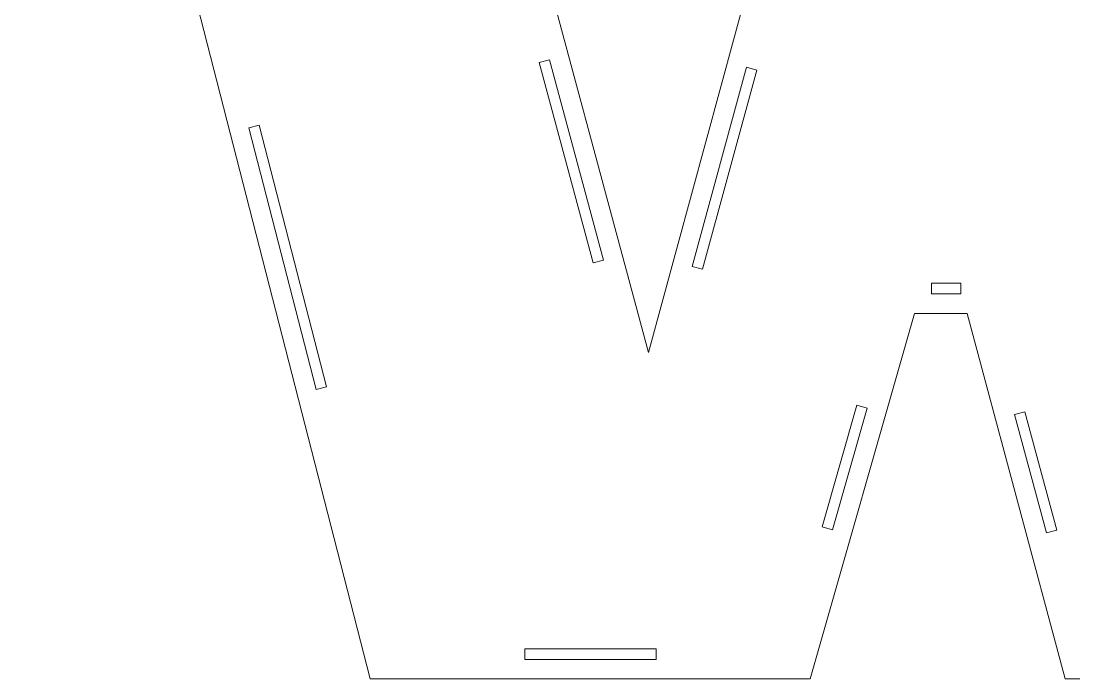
# Model space of a CAD drawing. Header units: centimetres. Extents: x -250 to 250, y -508 to 508.
# Drawn here: x 109.18 to 138.7, y -299.08 to -280.63 of the extents above; entities that cross this region are included whole.
import ezdxf

# ---------------------------------------------------------------- set-up
doc = ezdxf.new("R2010")
doc.units = ezdxf.units.CM
doc.header["$MEASUREMENT"] = 0
doc.layers.add('Capa 1', color=7, linetype='Continuous')

msp = doc.modelspace()

# ---------------------------------------------------------------- linework, layer by layer
at = {"layer": 'Capa 1', "color": 240, "lineweight": 9}
for points, knots in [([(98.52311, -269.08022), (98.52311, -269.08022), (110.25274, -269.08022), (110.25274, -269.08022), (110.25274, -269.08022), (110.25274, -275.75172), (110.25274, -275.75172), (110.25274, -275.75172), (107.54926, -276.62381), (107.54926, -276.62381), (107.54926, -276.62381), (101.40101, -299.08017), (101.40101, -299.08017), (101.40101, -299.08017), (89.75859, -299.08017), (89.75859, -299.08017), (89.75859, -299.08017), (87.0115, -288.83309), (87.0115, -288.83309), (87.0115, -288.83309), (85.52895, -288.83309), (85.52895, -288.83309), (85.52895, -288.83309), (82.60744, -299.08017), (82.60744, -299.08017), (82.60744, -299.08017), (70.26735, -299.08017), (70.26735, -299.08017), (70.26735, -299.08017), (64.51155, -276.62381), (64.51155, -276.62381), (64.51155, -276.62381), (61.85167, -275.75172), (61.85167, -275.75172), (61.85167, -275.75172), (61.85167, -269.08022), (61.85167, -269.08022), (61.85167, -269.08022), (76.5028, -269.08022), (76.5028, -269.08022), (76.5028, -269.08022), (76.5028, -275.62091), (76.5028, -275.62091), (76.5028, -275.62091), (74.49699, -276.62381), (74.49699, -276.62381), (74.49699, -276.62381), (78.07257, -289.92321), (78.07257, -289.92321), (78.07257, -289.92321), (81.69175, -276.62381), (81.69175, -276.62381), (81.69175, -276.62381), (79.64233, -275.75172), (79.64233, -275.75172), (79.64233, -275.75172), (79.64233, -269.08022), (79.64233, -269.08022), (79.64233, -269.08022), (95.38358, -269.08022), (95.38358, -269.08022), (95.38358, -269.08022), (95.38358, -275.75172), (95.38358, -275.75172), (95.38358, -275.75172), (93.24696, -276.62381), (93.24696, -276.62381), (93.24696, -276.62381), (95.25277, -283.68775), (95.25277, -283.68775), (95.25277, -283.68775), (98.56672, -283.68775), (98.56672, -283.68775), (98.56672, -283.68775), (100.3545, -276.62381), (100.3545, -276.62381), (100.3545, -276.62381), (98.52311, -275.75172), (98.52311, -275.75172), (98.52311, -275.75172), (98.52311, -269.08022), (98.52311, -269.08022)], [0, 0, 0, 0, 0.03703704, 0.03703704, 0.03703704, 0.07407407, 0.07407407, 0.07407407, 0.11111111, 0.11111111, 0.11111111, 0.14814815, 0.14814815, 0.14814815, 0.18518519, 0.18518519, 0.18518519, 0.22222222, 0.22222222, 0.22222222, 0.25925926, 0.25925926, 0.25925926, 0.2962963, 0.2962963, 0.2962963, 0.33333333, 0.33333333, 0.33333333, 0.37037037, 0.37037037, 0.37037037, 0.40740741, 0.40740741, 0.40740741, 0.44444444, 0.44444444, 0.44444444, 0.48148148, 0.48148148, 0.48148148, 0.51851852, 0.51851852, 0.51851852, 0.55555556, 0.55555556, 0.55555556, 0.59259259, 0.59259259, 0.59259259, 0.62962963, 0.62962963, 0.62962963, 0.66666667, 0.66666667, 0.66666667, 0.7037037, 0.7037037, 0.7037037, 0.74074074, 0.74074074, 0.74074074, 0.77777778, 0.77777778, 0.77777778, 0.81481481, 0.81481481, 0.81481481, 0.85185185, 0.85185185, 0.85185185, 0.88888889, 0.88888889, 0.88888889, 0.92592593, 0.92592593, 0.92592593, 0.96296296, 0.96296296, 0.96296296, 1, 1, 1, 1]), ([(147.22418, -269.08022), (147.22418, -269.08022), (158.95381, -269.08022), (158.95381, -269.08022), (158.95381, -269.08022), (158.95381, -275.75172), (158.95381, -275.75172), (158.95381, -275.75172), (156.25033, -276.62381), (156.25033, -276.62381), (156.25033, -276.62381), (150.10208, -299.08017), (150.10208, -299.08017), (150.10208, -299.08017), (138.45966, -299.08017), (138.45966, -299.08017), (138.45966, -299.08017), (135.71257, -288.83309), (135.71257, -288.83309), (135.71257, -288.83309), (134.23002, -288.83309), (134.23002, -288.83309), (134.23002, -288.83309), (131.30851, -299.08017), (131.30851, -299.08017), (131.30851, -299.08017), (118.96842, -299.08017), (118.96842, -299.08017), (118.96842, -299.08017), (113.21262, -276.62381), (113.21262, -276.62381), (113.21262, -276.62381), (110.55274, -275.75172), (110.55274, -275.75172), (110.55274, -275.75172), (110.55274, -269.08022), (110.55274, -269.08022), (110.55274, -269.08022), (125.20387, -269.08022), (125.20387, -269.08022), (125.20387, -269.08022), (125.20387, -275.62091), (125.20387, -275.62091), (125.20387, -275.62091), (123.19806, -276.62381), (123.19806, -276.62381), (123.19806, -276.62381), (126.77364, -289.92321), (126.77364, -289.92321), (126.77364, -289.92321), (130.39282, -276.62381), (130.39282, -276.62381), (130.39282, -276.62381), (128.3434, -275.75172), (128.3434, -275.75172), (128.3434, -275.75172), (128.3434, -269.08022), (128.3434, -269.08022), (128.3434, -269.08022), (144.08465, -269.08022), (144.08465, -269.08022), (144.08465, -269.08022), (144.08465, -275.75172), (144.08465, -275.75172), (144.08465, -275.75172), (141.94803, -276.62381), (141.94803, -276.62381), (141.94803, -276.62381), (143.95384, -283.68775), (143.95384, -283.68775), (143.95384, -283.68775), (147.26779, -283.68775), (147.26779, -283.68775), (147.26779, -283.68775), (149.05557, -276.62381), (149.05557, -276.62381), (149.05557, -276.62381), (147.22418, -275.75172), (147.22418, -275.75172), (147.22418, -275.75172), (147.22418, -269.08022), (147.22418, -269.08022)], [0, 0, 0, 0, 0.03703704, 0.03703704, 0.03703704, 0.07407407, 0.07407407, 0.07407407, 0.11111111, 0.11111111, 0.11111111, 0.14814815, 0.14814815, 0.14814815, 0.18518519, 0.18518519, 0.18518519, 0.22222222, 0.22222222, 0.22222222, 0.25925926, 0.25925926, 0.25925926, 0.2962963, 0.2962963, 0.2962963, 0.33333333, 0.33333333, 0.33333333, 0.37037037, 0.37037037, 0.37037037, 0.40740741, 0.40740741, 0.40740741, 0.44444444, 0.44444444, 0.44444444, 0.48148148, 0.48148148, 0.48148148, 0.51851852, 0.51851852, 0.51851852, 0.55555556, 0.55555556, 0.55555556, 0.59259259, 0.59259259, 0.59259259, 0.62962963, 0.62962963, 0.62962963, 0.66666667, 0.66666667, 0.66666667, 0.7037037, 0.7037037, 0.7037037, 0.74074074, 0.74074074, 0.74074074, 0.77777778, 0.77777778, 0.77777778, 0.81481481, 0.81481481, 0.81481481, 0.85185185, 0.85185185, 0.85185185, 0.88888889, 0.88888889, 0.88888889, 0.92592593, 0.92592593, 0.92592593, 0.96296296, 0.96296296, 0.96296296, 1, 1, 1, 1]), ([(123.70893, -281.79217), (123.70893, -281.79217), (125.21917, -287.40953), (125.21917, -287.40953), (125.21917, -287.40953), (125.50888, -287.33164), (125.50888, -287.33164), (125.50888, -287.33164), (123.99864, -281.71428), (123.99864, -281.71428), (123.99864, -281.71428), (123.70893, -281.79217), (123.70893, -281.79217)], [0, 0, 0, 0, 0.25, 0.25, 0.25, 0.5, 0.5, 0.5, 0.75, 0.75, 0.75, 1, 1, 1, 1]), ([(128.28839, -287.58846), (128.28839, -287.58846), (129.8081, -282.00398), (129.8081, -282.00398), (129.8081, -282.00398), (129.51863, -281.9252), (129.51863, -281.9252), (129.51863, -281.9252), (127.99892, -287.50968), (127.99892, -287.50968), (127.99892, -287.50968), (128.28839, -287.58846), (128.28839, -287.58846)], [0, 0, 0, 0, 0.25, 0.25, 0.25, 0.5, 0.5, 0.5, 0.75, 0.75, 0.75, 1, 1, 1, 1]), ([(117.74522, -290.89025), (117.74522, -290.89025), (115.86354, -283.54886), (115.86354, -283.54886), (115.86354, -283.54886), (115.57294, -283.62335), (115.57294, -283.62335), (115.57294, -283.62335), (117.45461, -290.96474), (117.45461, -290.96474), (117.45461, -290.96474), (117.74522, -290.89025), (117.74522, -290.89025)], [0, 0, 0, 0, 0.25, 0.25, 0.25, 0.5, 0.5, 0.5, 0.75, 0.75, 0.75, 1, 1, 1, 1]), ([(135.53509, -287.98456), (135.53509, -287.98456), (134.7066, -287.98456), (134.7066, -287.98456), (134.7066, -287.98456), (134.7066, -288.28456), (134.7066, -288.28456), (134.7066, -288.28456), (135.53509, -288.28456), (135.53509, -288.28456), (135.53509, -288.28456), (135.53509, -287.98456), (135.53509, -287.98456)], [0, 0, 0, 0, 0.25, 0.25, 0.25, 0.5, 0.5, 0.5, 0.75, 0.75, 0.75, 1, 1, 1, 1]), ([(132.61576, -291.40025), (132.61576, -291.40025), (131.64193, -294.81595), (131.64193, -294.81595), (131.64193, -294.81595), (131.93043, -294.8982), (131.93043, -294.8982), (131.93043, -294.8982), (132.90427, -291.48251), (132.90427, -291.48251), (132.90427, -291.48251), (132.61576, -291.40025), (132.61576, -291.40025)], [0, 0, 0, 0, 0.25, 0.25, 0.25, 0.5, 0.5, 0.5, 0.75, 0.75, 0.75, 1, 1, 1, 1]), ([(138.21998, -294.90924), (138.21998, -294.90924), (137.3293, -291.58684), (137.3293, -291.58684), (137.3293, -291.58684), (137.03953, -291.66453), (137.03953, -291.66453), (137.03953, -291.66453), (137.93022, -294.98692), (137.93022, -294.98692), (137.93022, -294.98692), (138.21998, -294.90924), (138.21998, -294.90924)], [0, 0, 0, 0, 0.25, 0.25, 0.25, 0.5, 0.5, 0.5, 0.75, 0.75, 0.75, 1, 1, 1, 1]), ([(126.98769, -298.23164), (126.98769, -298.23164), (123.30729, -298.23164), (123.30729, -298.23164), (123.30729, -298.23164), (123.30729, -298.53164), (123.30729, -298.53164), (123.30729, -298.53164), (126.98769, -298.53164), (126.98769, -298.53164), (126.98769, -298.53164), (126.98769, -298.23164), (126.98769, -298.23164)], [0, 0, 0, 0, 0.25, 0.25, 0.25, 0.5, 0.5, 0.5, 0.75, 0.75, 0.75, 1, 1, 1, 1])]:
    msp.add_open_spline(points, degree=3, knots=knots, dxfattribs=at)

doc.saveas('drawing.dxf')
